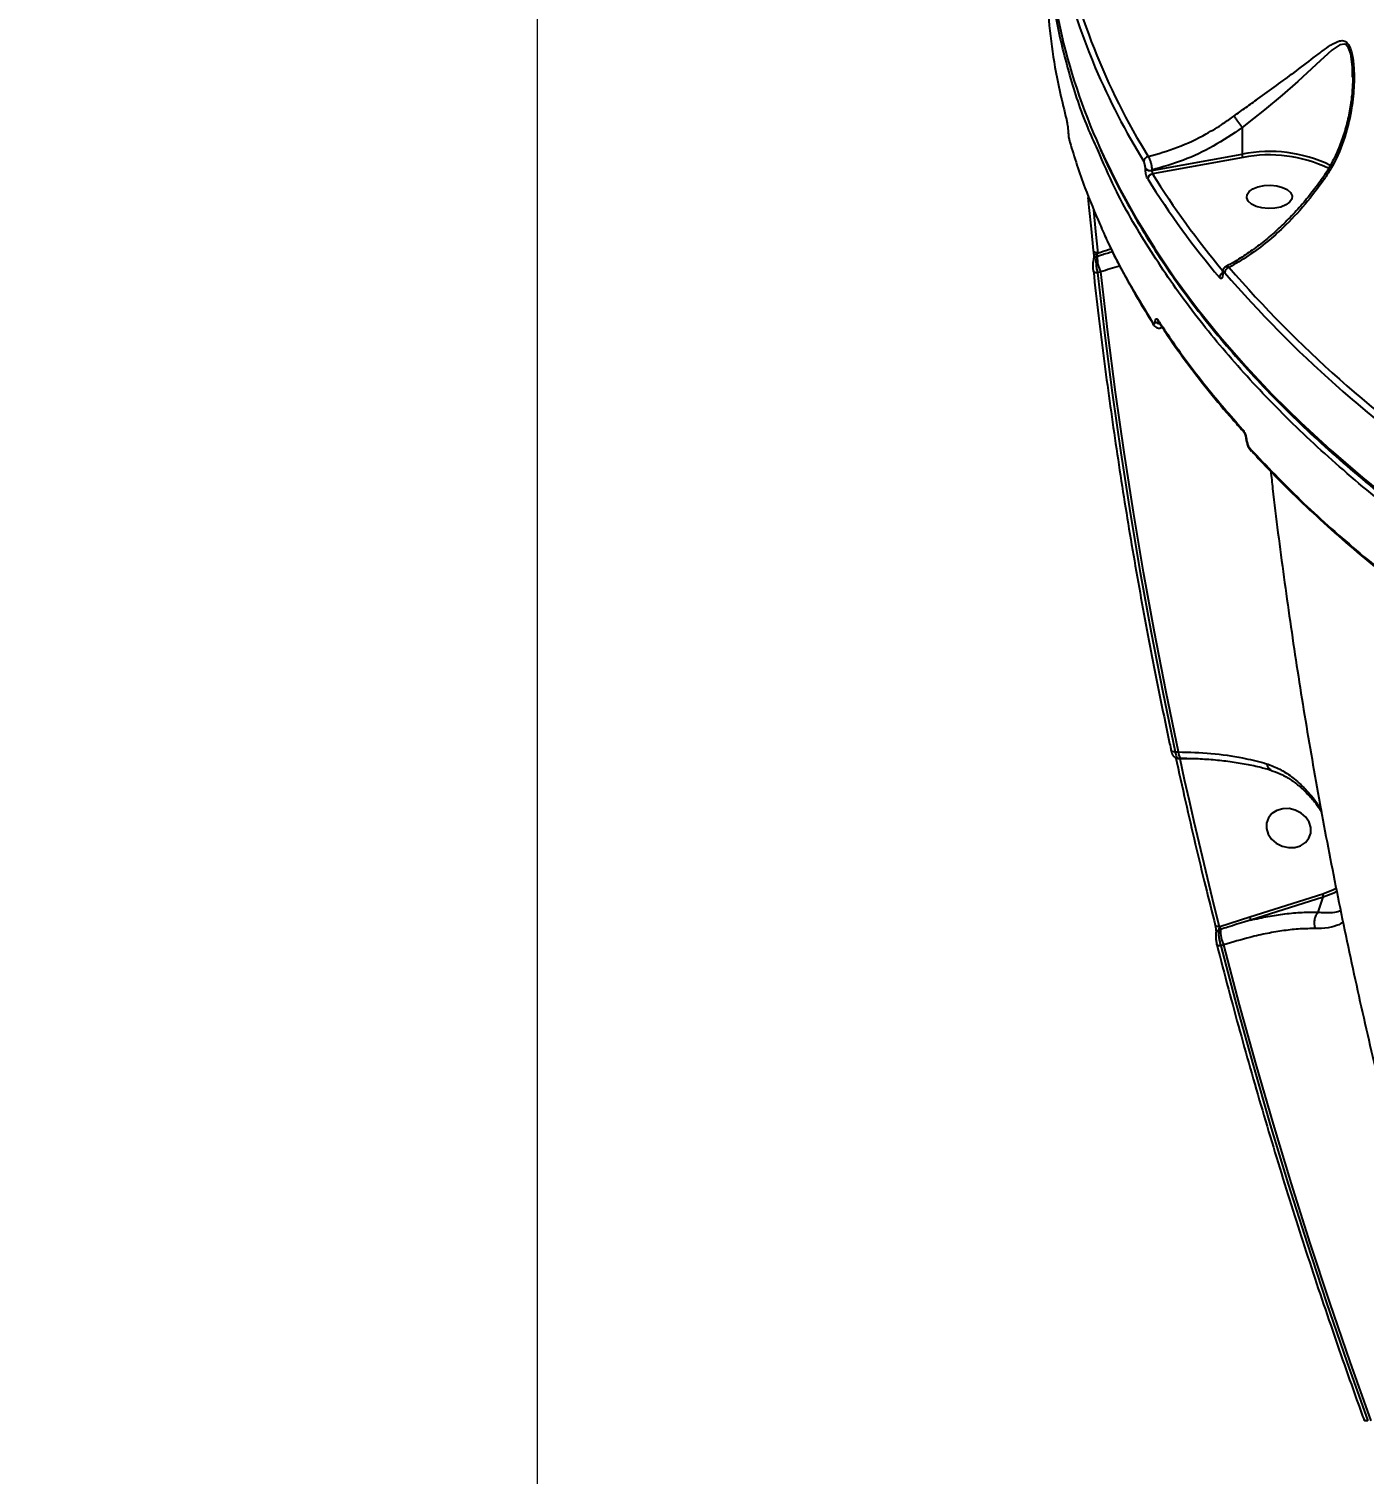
# Model space of a CAD drawing. Header units: millimetres. Extents: x -4153 to 4002, y -5023 to 3197.
# Drawn here: x -1788.8 to -1524.8, y -1356.8 to -1070.9 of the extents above; entities that cross this region are included whole.
import ezdxf

# ---------------------------------------------------------------- set-up
doc = ezdxf.new("R2010")
doc.units = ezdxf.units.MM
for name, color, linetype in [('DIKOM_ОБЪЕКТ', 7, 'Continuous'), ('DIKOM_РАЗМЕР_ЗОНА', 7, 'Continuous'), ('DIKOM_РАЗМЕР_ОБЪЕКТА', 7, 'Continuous')]:
    doc.layers.add(name, color=color, linetype=linetype)
doc.styles.add('style1', font='arialbd.ttf', dxfattribs={"width": 0.8})
doc.dimstyles.new('1-50', dxfattribs={"dimtxt": 300, "dimasz": 200, "dimexe": 100, "dimexo": 0, "dimgap": 100, "dimtad": 1, "dimtxsty": 'style1', "dimcen": 200, "dimclrd": 7, "dimclre": 7, "dimclrt": 7, "dimadec": 1, "dimazin": 2, "dimtfac": 1, "dimtmove": 0, "dimatfit": 2, "dimfxl": 0, "dimlwd": 25, "dimlwe": 18, "dimarcsym": 0})

# ---------------------------------------------------------------- blocks, each defined once
blk = doc.blocks.new('*D9')
at = {"layer": 'Defpoints', "color": 0, "transparency": 16777216}
for p in [(2370.19, 1747.32), (-2106.31, -2974.61), (1195.51, -2974.61)]:
    blk.add_point(p, dxfattribs=at)
at = {"layer": 'DIKOM_РАЗМЕР_ОБЪЕКТА', "color": 7, "lineweight": 18, "transparency": 16777216}
for p, q in [((2370.19, 1747.32), (-2206.31, 1747.32)), ((1195.51, -2974.61), (-2206.31, -2974.61))]:
    blk.add_line(p, q, dxfattribs=at)
at = {"layer": 'DIKOM_РАЗМЕР_ОБЪЕКТА', "color": 7, "lineweight": 25, "transparency": 16777216}
blk.add_line((-2106.31, 1547.32), (-2106.31, -2774.61), dxfattribs=at)
at = {"layer": 'DIKOM_РАЗМЕР_ОБЪЕКТА', "color": 7, "transparency": 16777216}
for points in [[(-2139.64, 1547.32), (-2072.98, 1547.32), (-2106.31, 1747.32)], [(-2139.64, -2774.61), (-2072.98, -2774.61), (-2106.31, -2974.61)]]:
    blk.add_solid(points, dxfattribs=at)
at = {"layer": 'DIKOM_РАЗМЕР_ОБЪЕКТА', "color": 7, "transparency": 16777216, "insert": (-2359.48, -612.26), "char_height": 300, "attachment_point": 5, "rotation": 90, "style": 'style1'}
blk.add_mtext('{\\fArial|b0|i0|c204|p34;4700}', dxfattribs=at)
blk = doc.blocks.new('*D10')
at = {"layer": 'Defpoints', "color": 0, "transparency": 16777216}
for p in [(4001.69, -909.96), (-3216.31, -1859.46), (4001.69, -4923)]:
    blk.add_point(p, dxfattribs=at)
at = {"layer": 'DIKOM_РАЗМЕР_ЗОНА', "color": 7, "lineweight": 18, "transparency": 16777216}
for p, q in [((4001.69, -909.96), (4001.69, -5023)), ((-3216.31, -1859.46), (-3216.31, -5023))]:
    blk.add_line(p, q, dxfattribs=at)
at = {"layer": 'DIKOM_РАЗМЕР_ЗОНА', "color": 7, "lineweight": 25, "transparency": 16777216}
blk.add_line((-3016.31, -4923), (3801.69, -4923), dxfattribs=at)
at = {"layer": 'DIKOM_РАЗМЕР_ЗОНА', "color": 7, "transparency": 16777216}
for points in [[(-3016.31, -4889.67), (-3016.31, -4956.33), (-3216.31, -4923)], [(3801.69, -4889.67), (3801.69, -4956.33), (4001.69, -4923)]]:
    blk.add_solid(points, dxfattribs=at)
at = {"layer": 'DIKOM_РАЗМЕР_ЗОНА', "color": 7, "transparency": 16777216, "insert": (392.69, -4669.83), "char_height": 300, "attachment_point": 5, "style": 'style1'}
blk.add_mtext('{\\fArial|b0|i0|c204|p34;7200}', dxfattribs=at)
blk = doc.blocks.new('*D11')
at = {"layer": 'Defpoints', "color": 0, "transparency": 16777216}
for p in [(2631.36, 3197.31), (-3702.81, -4429.79), (2071.05, -4429.79)]:
    blk.add_point(p, dxfattribs=at)
at = {"layer": 'DIKOM_РАЗМЕР_ЗОНА', "color": 7, "lineweight": 18, "transparency": 16777216}
for p, q in [((2631.36, 3197.31), (-3802.81, 3197.31)), ((2071.05, -4429.79), (-3802.81, -4429.79))]:
    blk.add_line(p, q, dxfattribs=at)
at = {"layer": 'DIKOM_РАЗМЕР_ЗОНА', "color": 7, "lineweight": 25, "transparency": 16777216}
blk.add_line((-3702.81, 2997.31), (-3702.81, -4229.79), dxfattribs=at)
at = {"layer": 'DIKOM_РАЗМЕР_ЗОНА', "color": 7, "transparency": 16777216}
for points in [[(-3736.14, 2997.31), (-3669.48, 2997.31), (-3702.81, 3197.31)], [(-3736.14, -4229.79), (-3669.48, -4229.79), (-3702.81, -4429.79)]]:
    blk.add_solid(points, dxfattribs=at)
at = {"layer": 'DIKOM_РАЗМЕР_ЗОНА', "color": 7, "transparency": 16777216, "insert": (-3955.98, -616.24), "char_height": 300, "attachment_point": 5, "rotation": 90, "style": 'style1'}
blk.add_mtext('{\\fArial|b0|i0|c204|p34;7600}', dxfattribs=at)
blk = doc.blocks.new('*D12')
at = {"layer": 'Defpoints', "color": 0, "transparency": 16777216}
for p in [(-1688.31, 690.56), (2486.69, 690.56), (-1688.31, -3442.2)]:
    blk.add_point(p, dxfattribs=at)
at = {"layer": 'DIKOM_РАЗМЕР_ОБЪЕКТА', "color": 7, "lineweight": 18, "transparency": 16777216}
for p, q in [((-1688.31, 690.56), (-1688.31, -3542.2)), ((2486.69, 690.56), (2486.69, -3542.2))]:
    blk.add_line(p, q, dxfattribs=at)
at = {"layer": 'DIKOM_РАЗМЕР_ОБЪЕКТА', "color": 7, "lineweight": 25, "transparency": 16777216}
blk.add_line((2286.69, -3442.2), (-1488.31, -3442.2), dxfattribs=at)
at = {"layer": 'DIKOM_РАЗМЕР_ОБЪЕКТА', "color": 7, "transparency": 16777216}
for points in [[(-1488.31, -3408.87), (-1488.31, -3475.54), (-1688.31, -3442.2)], [(2286.69, -3408.87), (2286.69, -3475.54), (2486.69, -3442.2)]]:
    blk.add_solid(points, dxfattribs=at)
at = {"layer": 'DIKOM_РАЗМЕР_ОБЪЕКТА', "color": 7, "transparency": 16777216, "insert": (399.19, -3189.03), "char_height": 300, "attachment_point": 5, "style": 'style1'}
blk.add_mtext('{\\fArial|b0|i0|c204|p34;4175}', dxfattribs=at)

msp = doc.modelspace()

# ---------------------------------------------------------------- linework, layer by layer
at = {"layer": 'DIKOM_ОБЪЕКТ', "color": 7, "linetype": 'Continuous'}
for p, q in [((-1527.121, -1080.456), (-1527.119, -1079.495)), ((-1548.905, -1090.431), (-1548.905, -1095.672)), ((-1566.786, -1098.898), (-1548.905, -1095.672)), ((-1548.741, -1096.344), (-1566.661, -1099.577)), ((-1568.07, -1098.567), (-1568.07, -1098.52)), ((-1566.786, -1098.851), (-1566.786, -1098.898)), ((-1576.881, -1109.959), (-1576.713, -1110.338)), ((-1577.57, -1115.929), (-1577.776, -1115.993)), ((-1576.909, -1118.995), (-1577.534, -1119.19)), ((-1552.869, -1119.296), (-1552.869, -1119.364)), ((-1552.785, -1119.502), (-1552.785, -1119.57)), ((-1562.176, -1213.933), (-1561.527, -1213.932)), ((-1561.662, -1215.165), (-1561.089, -1215.164)), ((-1560.785, -1215.213), (-1561.285, -1215.214)), ((-1561.089, -1215.164), (-1561.104, -1215.163)), ((-1559.871, -1215.217), (-1560.785, -1215.213)), ((-1547.421, -1246.535), (-1533.005, -1242.015)), ((-1532.885, -1242.676), (-1547.3, -1247.196)), ((-1533.893, -1245.621), (-1532.885, -1242.676)), ((-1553.208, -1249.044), (-1553.572, -1249.159)), ((-1553.461, -1248.469), (-1553.34, -1248.431)), ((-1553.34, -1248.431), (-1547.421, -1246.535)), ((-1553.944, -1252.041), (-1553.947, -1252.026)), ((-1552.547, -1252.11), (-1553.149, -1252.299)), ((-1524.828, -1346.067), (-1524.831, -1346.056))]:
    msp.add_line(p, q, dxfattribs=at)
at = {"layer": 'DIKOM_ОБЪЕКТ', "color": 7, "linetype": 'Continuous', "flags": 128}
for points in [[(-1527.119, -1079.495), (-1527.116, -1078.4), (-1527.475, -1075.815), (-1527.876, -1074.667), (-1528.42, -1074.011), (-1528.428, -1074.006), (-1528.618, -1073.916), (-1529.595, -1074.035), (-1531.194, -1075.151), (-1534.285, -1077.972), (-1537.896, -1081.318), (-1541.037, -1084.04), (-1544.501, -1086.902), (-1546.673, -1088.646), (-1548.905, -1090.424), (-1548.906, -1090.425), (-1548.906, -1090.425)], [(-1577.121, -1094.295), (-1576.29, -1096.132), (-1573.299, -1102.218), (-1569.967, -1108.257), (-1566.296, -1114.243), (-1562.289, -1120.172), (-1557.949, -1126.038), (-1553.282, -1131.838), (-1548.289, -1137.565), (-1542.976, -1143.215), (-1537.347, -1148.783), (-1531.406, -1154.265), (-1525.159, -1159.655), (-1518.61, -1164.95)], [(-1545.802, -1102.132), (-1544.613, -1101.887), (-1543.338, -1101.824), (-1542.08, -1101.949), (-1540.942, -1102.251), (-1540.015, -1102.706), (-1539.375, -1103.278), (-1539.072, -1103.919), (-1539.133, -1104.578), (-1539.552, -1105.201), (-1540.295, -1105.738), (-1541.302, -1106.146), (-1542.491, -1106.391), (-1543.766, -1106.454), (-1545.024, -1106.329), (-1546.162, -1106.027), (-1547.089, -1105.572), (-1547.73, -1105), (-1548.032, -1104.359), (-1547.971, -1103.7), (-1547.552, -1103.077), (-1546.809, -1102.54), (-1545.802, -1102.132)], [(-1578.295, -1114.749), (-1578.744, -1110.481), (-1579.172, -1106.214), (-1579.359, -1104.291)], [(-1578.367, -1106.643), (-1578.359, -1106.719), (-1577.931, -1110.983), (-1577.483, -1115.247)], [(-1577.483, -1115.247), (-1577.667, -1115.236), (-1577.838, -1115.207), (-1577.989, -1115.16), (-1578.116, -1115.098), (-1578.212, -1115.023), (-1578.276, -1114.938), (-1578.304, -1114.845), (-1578.295, -1114.749)], [(-1578.32, -1116.527), (-1578.33, -1116.606), (-1578.324, -1116.724)], [(-1578.264, -1115.5), (-1578.264, -1115.5), (-1578.25, -1115.49)], [(-1577.534, -1119.19), (-1577.717, -1119.18), (-1577.887, -1119.152), (-1578.038, -1119.106), (-1578.164, -1119.045), (-1578.261, -1118.971), (-1578.325, -1118.886), (-1578.354, -1118.794), (-1578.347, -1118.698)], [(-1577.534, -1119.19), (-1576.149, -1131.046), (-1574.611, -1142.901), (-1572.92, -1154.754), (-1571.076, -1166.603), (-1569.079, -1178.447), (-1566.93, -1190.285), (-1564.629, -1202.114), (-1562.176, -1213.933)], [(-1561.527, -1213.932), (-1563.986, -1202.088), (-1566.292, -1190.235), (-1568.445, -1178.373), (-1570.445, -1166.505), (-1572.291, -1154.631), (-1573.985, -1142.754), (-1575.524, -1130.874), (-1576.909, -1118.995)], [(-1562.176, -1213.933), (-1562.356, -1213.937), (-1562.524, -1213.923), (-1562.673, -1213.891), (-1562.797, -1213.842), (-1562.893, -1213.777), (-1562.956, -1213.7), (-1562.98, -1213.635)], [(-1561.285, -1215.214), (-1560.373, -1219.377), (-1559.442, -1223.538), (-1558.492, -1227.697), (-1557.523, -1231.855), (-1556.536, -1236.012), (-1555.53, -1240.166), (-1554.505, -1244.319), (-1553.461, -1248.469)], [(-1540.917, -1225.177), (-1542.072, -1225.513), (-1543.038, -1226.132), (-1543.736, -1226.983), (-1544.109, -1227.998), (-1544.128, -1229.094), (-1543.791, -1230.182), (-1543.125, -1231.175), (-1542.185, -1231.992), (-1541.045, -1232.567), (-1539.799, -1232.853), (-1538.548, -1232.826), (-1537.393, -1232.49), (-1536.427, -1231.872), (-1535.73, -1231.02), (-1535.356, -1230.006), (-1535.337, -1228.91), (-1535.674, -1227.821), (-1536.34, -1226.828), (-1537.281, -1226.011), (-1538.42, -1225.437), (-1539.666, -1225.151), (-1540.917, -1225.177)], [(-1533.005, -1242.015), (-1530.879, -1241.151), (-1530.278, -1240.832)], [(-1530.183, -1241.519), (-1530.801, -1241.84), (-1532.885, -1242.676)], [(-1553.461, -1248.469), (-1553.642, -1248.479), (-1553.809, -1248.47), (-1553.957, -1248.443), (-1554.08, -1248.398), (-1554.174, -1248.336), (-1554.236, -1248.261), (-1554.257, -1248.208)], [(-1553.149, -1252.299), (-1553.328, -1252.31), (-1553.495, -1252.301), (-1553.642, -1252.274), (-1553.766, -1252.23), (-1553.86, -1252.169), (-1553.922, -1252.095), (-1553.944, -1252.041)], [(-1553.149, -1252.299), (-1550.04, -1264.114), (-1546.779, -1275.912), (-1543.367, -1287.689), (-1539.805, -1299.446), (-1536.093, -1311.181), (-1532.231, -1322.891), (-1528.221, -1334.575), (-1524.062, -1346.232)], [(-1523.401, -1346.231), (-1527.57, -1334.551), (-1531.589, -1322.843), (-1535.459, -1311.11), (-1539.179, -1299.352), (-1542.748, -1287.572), (-1546.166, -1275.77), (-1549.432, -1263.949), (-1552.547, -1252.11)], [(-1524.062, -1346.232), (-1524.237, -1346.257), (-1524.399, -1346.263), (-1524.542, -1346.25), (-1524.662, -1346.217), (-1524.753, -1346.166), (-1524.813, -1346.099), (-1524.828, -1346.067)]]:
    msp.add_lwpolyline(points, dxfattribs=at)
at = {"layer": 'DIKOM_ОБЪЕКТ', "color": 7, "linetype": 'Continuous'}
for centre, radius, start, end in [((-1469.395, -1045.451), 118.282, 180.31747, 204.38987), ((-1456.683, -1027.115), 130.561, 190.9185, 211.93054), ((-1464.912, -1030.188), 122.977, 190.56905, 203.17408), ((-1446.612, -1022.534), 142.812, 203.10794, 211.50561), ((-1567.276, -1097.246), 1.099, 101.1218, 175.78639), ((-1543.55, -1122.876), 27.726, 64.27057, 101.13517), ((-1543.55, -1122.678), 26.841, 64.08689, 101.15106), ((-1567.138, -1097.558), 1.339, 225.89791, 285.22233), ((-1567.138, -1097.605), 1.34, 225.90804, 285.2122), ((-1566.507, -1100.676), 1.11, 97.98318, 175.63459), ((-1420.473, -1008.096), 172.452, 212.03737, 219.88781), ((-1420.893, -1008.768), 173.084, 212.03978, 220.03685), ((-1577.625, -1116.691), 0.714, 102.16863, 166.71715), ((-1577.809, -1113.368), 2.18, 257.94894, 275.12348), ((-1578.516, -1115.839), 0.95, 354.55798, 18.3688), ((-1571.868, -1116.303), 5.714, 176.24363, 208.0992), ((-1552.291, -1120.169), 1.122, 120.48926, 176.98995), ((-1552.552, -1119.287), 0.317, 183.32937, 222.5371), ((-1552.556, -1119.358), 0.313, 180.18168, 222.72781), ((-1551.21, -1119.223), 1.167, 105.67109, 176.22085), ((-1367.226, -958.289), 245.265, 220.98433, 235.54518), ((-1366.787, -957.599), 244.721, 220.98418, 235.54514), ((-1565.917, -1129.049), 0.689, 180.2503, 214.53403), ((-1565.22, -1128.178), 1.059, 213.12021, 271.15646), ((-1564.924, -1128.462), 0.687, 180.06637, 214.50945), ((-1548.205, -1150.143), 0.655, 179.15702, 222.918), ((-1547.974, -1151.913), 0.204, 187.82325, 236.8285), ((-1546.678, -1153.975), 0.652, 179.22905, 225.35673), ((-1559.894, -1214.058), 1.638, 175.57576, 222.39266), ((-1561.425, -1213.995), 1.227, 246.76252, 276.58252), ((-1533.903, -1242.52), 1.031, 351.31033, 29.37209), ((-1553.396, -1249.88), 0.743, 103.74669, 168.33524), ((-1554.347, -1248.969), 1.142, 356.22931, 28.12445), ((-1547.505, -1249.419), 5.715, 176.24489, 208.0946), ((-1548.319, -1247.041), 1.03, 351.30937, 29.37305)]:
    msp.add_arc(centre, radius, start, end, dxfattribs=at)
for points, knots in [([(-1577.476, -1094.824), (-1578.163, -1093.337), (-1580.414, -1088.468), (-1583.092, -1080.087), (-1585.705, -1069.733), (-1587.189, -1059.283), (-1587.812, -1051.723), (-1587.63, -1047.646), (-1587.605, -1047.082)], [0, 0, 0, 0, 0.0952399, 0.3119361, 0.5288863, 0.7458356, 0.9648414, 1, 1, 1, 1]), ([(-1587.564, -1060.951), (-1587.563, -1061.302), (-1587.556, -1064.402), (-1587.137, -1070.25), (-1585.999, -1079.191), (-1584.52, -1085.354), (-1583.697, -1088.788)], [0, 0, 0, 0, 0.03769987, 0.33305337, 0.62840876, 1, 1, 1, 1]), ([(-1550.556, -1088.152), (-1549.767, -1087.579), (-1548.175, -1086.423), (-1545.322, -1084.388), (-1542.081, -1082.06), (-1538.351, -1079.306), (-1535.388, -1077.039), (-1533.069, -1075.264), (-1531.349, -1074.049), (-1529.881, -1073.223), (-1528.885, -1073.186), (-1528.247, -1073.555), (-1527.758, -1074.145), (-1527.188, -1075.725), (-1526.776, -1078.571), (-1526.767, -1082.556), (-1527.342, -1087.58), (-1528.734, -1093.065), (-1530.684, -1097.55), (-1532.235, -1099.931), (-1532.643, -1100.558)], [0, 0, 0, 0, 0.0440612, 0.0889548, 0.1624852, 0.2382051, 0.3352449, 0.3852646, 0.4352583, 0.4935506, 0.5321344, 0.5402091, 0.5665602, 0.5927396, 0.6382722, 0.707602, 0.7787238, 0.8710054, 0.9660351, 1, 1, 1, 1]), ([(-1527.071, -1079.5), (-1527.065, -1079.622), (-1527.027, -1080.405), (-1527.082, -1082.178), (-1527.295, -1084.865), (-1527.812, -1087.973), (-1528.595, -1091.09), (-1529.653, -1094.168), (-1530.997, -1097.061), (-1532.162, -1099.159), (-1532.935, -1100.193), (-1533.075, -1100.38)], [0, 0, 0, 0, 0.0173865, 0.1110723, 0.2434861, 0.3872785, 0.5382714, 0.678092, 0.8267314, 0.9686799, 1, 1, 1, 1]), ([(-1583.697, -1088.788), (-1583.684, -1088.836), (-1583.622, -1089.078), (-1583.525, -1089.559), (-1583.429, -1090.205), (-1583.374, -1090.713), (-1583.358, -1090.985), (-1583.35, -1091.121)], [0, 0, 0, 0, 0.09509783, 0.47197652, 0.71578474, 0.85722812, 1, 1, 1, 1]), ([(-1567.488, -1096.167), (-1565.556, -1095.609), (-1561.643, -1094.48), (-1556.675, -1092.096), (-1552.999, -1089.897), (-1551.232, -1088.635), (-1550.556, -1088.152)], [0, 0, 0, 0, 0.3247098, 0.657473, 0.8690054, 1, 1, 1, 1]), ([(-1550.556, -1088.152), (-1550.543, -1088.171), (-1550.491, -1088.248), (-1550.341, -1088.466), (-1550.059, -1088.865), (-1549.669, -1089.405), (-1549.261, -1089.958), (-1549.024, -1090.269), (-1548.906, -1090.425)], [0, 0, 0, 0, 0.0380842, 0.1492057, 0.3619141, 0.5746021, 0.7873303, 1, 1, 1, 1]), ([(-1583.35, -1091.121), (-1583.342, -1091.253), (-1583.326, -1091.517), (-1583.272, -1092.005), (-1583.179, -1092.62), (-1583.082, -1093.069), (-1583.018, -1093.297), (-1583.006, -1093.341)], [0, 0, 0, 0, 0.1456153, 0.2899681, 0.5320882, 0.9098012, 1, 1, 1, 1]), ([(-1548.905, -1090.431), (-1550.792, -1091.708), (-1554.487, -1094.207), (-1560.55, -1097.052), (-1564.69, -1098.246), (-1566.786, -1098.851)], [0, 0, 0, 0, 0.3403209, 0.6660428, 1, 1, 1, 1]), ([(-1548.906, -1090.425), (-1548.906, -1090.426), (-1548.905, -1090.428), (-1548.905, -1090.43), (-1548.905, -1090.431)], [0, 0, 0, 0, 0.6212116, 1, 1, 1, 1]), ([(-1583.006, -1093.341), (-1582.08, -1096.355), (-1580.397, -1101.834), (-1578.044, -1107.248), (-1576.984, -1109.684)], [0, 0, 0, 0, 0.5500066, 1, 1, 1, 1]), ([(-1024.968, -1251.267), (-1029.289, -1252.046), (-1040.931, -1254.146), (-1060.238, -1257.046), (-1082.901, -1259.797), (-1106.053, -1261.911), (-1129.623, -1263.363), (-1153.541, -1264.13), (-1177.279, -1264.195), (-1200.76, -1263.574), (-1223.914, -1262.299), (-1247.119, -1260.348), (-1270.294, -1257.7), (-1293.356, -1254.346), (-1315.798, -1250.36), (-1337.556, -1245.772), (-1358.585, -1240.621), (-1379.229, -1234.824), (-1399.395, -1228.375), (-1419.001, -1221.278), (-1437.616, -1213.691), (-1455.199, -1205.652), (-1471.733, -1197.206), (-1487.487, -1188.217), (-1502.371, -1178.693), (-1516.311, -1168.654), (-1529.001, -1158.321), (-1540.426, -1147.737), (-1550.597, -1136.949), (-1559.698, -1125.782), (-1567.578, -1114.252), (-1573.594, -1103.887), (-1576.395, -1097.346), (-1577.476, -1094.824)], [0, 0, 0, 0, 0.0192582, 0.0518831, 0.0845332, 0.117158, 0.1507303, 0.1843303, 0.2179029, 0.2505276, 0.2831773, 0.3158024, 0.3493748, 0.3829745, 0.4165472, 0.449172, 0.4818217, 0.5144468, 0.5480193, 0.5816191, 0.6151914, 0.6478161, 0.6804664, 0.7130911, 0.7466635, 0.7802634, 0.8138358, 0.8464606, 0.8791105, 0.9117353, 0.9453077, 0.9789074, 1, 1, 1, 1]), ([(-1577.028, -1094.583), (-1576.79, -1095.142), (-1575.725, -1097.638), (-1573.524, -1102.036), (-1570.42, -1107.768), (-1566.989, -1113.452), (-1563.263, -1119.085), (-1559.237, -1124.664), (-1554.916, -1130.183), (-1550.303, -1135.639), (-1545.403, -1141.027), (-1540.217, -1146.343), (-1534.751, -1151.583), (-1529.008, -1156.743), (-1522.994, -1161.82), (-1516.712, -1166.809), (-1510.167, -1171.707), (-1503.365, -1176.509), (-1496.31, -1181.213), (-1489.008, -1185.815), (-1481.465, -1190.311), (-1473.685, -1194.699), (-1465.676, -1198.974), (-1457.443, -1203.134), (-1448.992, -1207.175), (-1440.33, -1211.095), (-1431.462, -1214.891), (-1422.397, -1218.56), (-1413.141, -1222.098), (-1403.7, -1225.505), (-1394.081, -1228.776), (-1384.293, -1231.909), (-1374.342, -1234.903), (-1364.236, -1237.755), (-1353.982, -1240.463), (-1343.588, -1243.025), (-1333.063, -1245.439), (-1322.413, -1247.702), (-1311.646, -1249.815), (-1300.772, -1251.774), (-1289.798, -1253.579), (-1278.731, -1255.227), (-1267.582, -1256.719), (-1256.358, -1258.052), (-1245.067, -1259.227), (-1233.717, -1260.241), (-1222.318, -1261.094), (-1210.879, -1261.786), (-1199.406, -1262.316), (-1187.91, -1262.682), (-1177.663, -1262.871), (-1171.25, -1262.897), (-1168.676, -1262.907)], [0, 0, 0, 0, 0.0058769, 0.0262678, 0.0466646, 0.067067, 0.087475, 0.1078878, 0.128305, 0.1487261, 0.1691502, 0.1895772, 0.2100064, 0.2304374, 0.2508698, 0.2713031, 0.291737, 0.3121716, 0.332606, 0.3530404, 0.373475, 0.3939091, 0.4143427, 0.4347762, 0.4552089, 0.4756412, 0.496073, 0.5165039, 0.5369347, 0.5573647, 0.5777943, 0.5982233, 0.6186517, 0.6390797, 0.6595071, 0.6799342, 0.7003609, 0.7207872, 0.7412134, 0.7616387, 0.782064, 0.8024892, 0.8229139, 0.8433384, 0.8637626, 0.8841867, 0.9046107, 0.9250349, 0.9454586, 0.9658823, 0.986306, 1, 1, 1, 1]), ([(-1568.07, -1098.52), (-1568.072, -1098.454), (-1568.075, -1098.287), (-1568.112, -1097.985), (-1568.181, -1097.655), (-1568.271, -1097.36), (-1568.339, -1097.23), (-1568.372, -1097.165)], [0, 0, 0, 0, 0.1422389, 0.3570602, 0.5715823, 0.7857446, 1, 1, 1, 1]), ([(-1567.488, -1096.167), (-1567.416, -1096.296), (-1567.273, -1096.552), (-1567.071, -1097.138), (-1566.91, -1097.791), (-1566.815, -1098.389), (-1566.794, -1098.719), (-1566.786, -1098.851)], [0, 0, 0, 0, 0.2142482, 0.4283142, 0.6427291, 0.8576355, 1, 1, 1, 1]), ([(-1548.741, -1096.344), (-1548.747, -1096.334), (-1548.759, -1096.315), (-1548.789, -1096.257), (-1548.83, -1096.154), (-1548.871, -1095.995), (-1548.899, -1095.824), (-1548.903, -1095.723), (-1548.905, -1095.672)], [0, 0, 0, 0, 0.0703655, 0.1414319, 0.3561112, 0.5706367, 0.7853909, 1, 1, 1, 1]), ([(-1567.613, -1100.591), (-1567.665, -1100.494), (-1567.768, -1100.3), (-1567.905, -1099.857), (-1568.008, -1099.363), (-1568.062, -1098.913), (-1568.068, -1098.665), (-1568.07, -1098.567)], [0, 0, 0, 0, 0.2150075, 0.4299684, 0.644682, 0.8592102, 1, 1, 1, 1]), ([(-1566.786, -1098.898), (-1566.786, -1098.931), (-1566.784, -1099.013), (-1566.769, -1099.164), (-1566.741, -1099.329), (-1566.704, -1099.478), (-1566.675, -1099.544), (-1566.661, -1099.577)], [0, 0, 0, 0, 0.1407242, 0.3551956, 0.5698996, 0.7849143, 1, 1, 1, 1]), ([(-1533.041, -1100.409), (-1533.706, -1101.332), (-1535.079, -1103.234), (-1537.337, -1105.938), (-1539.757, -1108.546), (-1542.291, -1110.965), (-1544.91, -1113.184), (-1547.594, -1115.171), (-1550.031, -1116.767), (-1551.571, -1117.586), (-1552.194, -1117.917)], [0, 0, 0, 0, 0.1223198, 0.2523767, 0.3833757, 0.5150878, 0.646463, 0.7783343, 0.9103513, 1, 1, 1, 1]), ([(-1532.643, -1100.558), (-1533.899, -1102.272), (-1536.441, -1105.74), (-1540.318, -1109.809), (-1544.083, -1113.15), (-1547.661, -1115.859), (-1550.231, -1117.35), (-1551.525, -1118.1)], [0, 0, 0, 0, 0.23086546, 0.46717588, 0.62657298, 0.81199296, 1, 1, 1, 1]), ([(-1532.643, -1100.558), (-1532.683, -1100.537), (-1532.8, -1100.476), (-1532.969, -1100.4), (-1533.007, -1100.412), (-1533.029, -1100.419)], [0, 0, 0, 0, 0.1829528, 0.5314286, 1, 1, 1, 1]), ([(-1576.984, -1109.684), (-1576.762, -1110.227), (-1575.307, -1113.776), (-1571.942, -1120.254), (-1568.385, -1126.12), (-1566.606, -1129.052)], [0, 0, 0, 0, 0.08279005, 0.54139656, 1, 1, 1, 1]), ([(-1576.086, -1111.755), (-1575.927, -1112.117), (-1574.916, -1114.421), (-1572.748, -1118.63), (-1569.767, -1124.079), (-1567.583, -1127.571), (-1566.583, -1129.168)], [0, 0, 0, 0, 0.061481, 0.3915244, 0.7216795, 1, 1, 1, 1]), ([(-1578.25, -1115.49), (-1578.252, -1115.415), (-1578.259, -1115.155), (-1578.28, -1114.918), (-1578.295, -1114.749)], [0, 0, 0, 0, 0.2879296, 1, 1, 1, 1]), ([(-1577.483, -1115.247), (-1577.29, -1115.186), (-1576.404, -1114.907), (-1575.52, -1114.621), (-1574.828, -1114.398)], [0, 0, 0, 0, 0.2172115, 1, 1, 1, 1]), ([(-1578.347, -1118.698), (-1578.362, -1118.528), (-1578.392, -1118.19), (-1578.401, -1117.628), (-1578.38, -1117.104), (-1578.342, -1116.849), (-1578.324, -1116.724)], [0, 0, 0, 0, 0.2566076, 0.5136506, 0.761204, 1, 1, 1, 1]), ([(-1578.267, -1115.82), (-1578.268, -1115.895), (-1578.27, -1116.091), (-1578.291, -1116.333), (-1578.312, -1116.489), (-1578.32, -1116.525), (-1578.32, -1116.527)], [0, 0, 0, 0, 0.2536689, 0.66451636, 0.97334189, 1, 1, 1, 1]), ([(-1578.266, -1115.5), (-1578.264, -1115.54), (-1578.261, -1115.648), (-1578.265, -1115.754), (-1578.267, -1115.82)], [0, 0, 0, 0, 0.3732368, 1, 1, 1, 1]), ([(-1577.776, -1115.993), (-1577.801, -1116.199), (-1577.852, -1116.616), (-1577.823, -1117.467), (-1577.72, -1118.375), (-1577.595, -1118.92), (-1577.534, -1119.19)], [0, 0, 0, 0, 0.2425079, 0.4917127, 0.7472898, 1, 1, 1, 1]), ([(-1577.614, -1115.539), (-1577.636, -1115.592), (-1577.68, -1115.699), (-1577.734, -1115.849), (-1577.764, -1115.946), (-1577.773, -1115.984), (-1577.776, -1115.993)], [0, 0, 0, 0, 0.328387, 0.6787606, 0.9204939, 1, 1, 1, 1]), ([(-1577.483, -1115.247), (-1577.514, -1115.313), (-1577.558, -1115.406), (-1577.602, -1115.51), (-1577.614, -1115.539)], [0, 0, 0, 0, 0.7207929, 1, 1, 1, 1]), ([(-1574.538, -1114.98), (-1575.281, -1115.212), (-1576.289, -1115.526), (-1577.304, -1115.845), (-1577.57, -1115.929)], [0, 0, 0, 0, 0.7375576, 1, 1, 1, 1]), ([(-1578.354, -1118.793), (-1578.019, -1121.75), (-1577.048, -1130.324), (-1575.204, -1144.514), (-1572.722, -1161.358), (-1569.928, -1178.193), (-1566.88, -1194.719), (-1564.494, -1206.53), (-1563.172, -1212.734), (-1562.98, -1213.635)], [0, 0, 0, 0, 0.0934429, 0.270903, 0.4483654, 0.6258279, 0.8032915, 0.9714174, 1, 1, 1, 1]), ([(-1573.121, -1117.821), (-1573.137, -1117.825), (-1574.365, -1118.146), (-1575.645, -1118.573), (-1576.909, -1118.995)], [0, 0, 0, 0, 0.0128773, 1, 1, 1, 1]), ([(-1552.785, -1119.57), (-1552.787, -1119.642), (-1552.793, -1119.856), (-1552.858, -1120.136), (-1553, -1120.317), (-1553.193, -1120.326), (-1553.339, -1120.182), (-1553.412, -1120.11)], [0, 0, 0, 0, 0.1082935, 0.3204411, 0.543084, 0.7716047, 1, 1, 1, 1]), ([(-1552.87, -1119.359), (-1552.87, -1119.389), (-1552.869, -1119.468), (-1552.88, -1119.533), (-1552.881, -1119.537), (-1552.882, -1119.539)], [0, 0, 0, 0, 0.26658512, 0.7084006, 1, 1, 1, 1]), ([(-1552.181, -1117.955), (-1552.262, -1117.997), (-1552.451, -1118.095), (-1552.657, -1118.365), (-1552.809, -1118.717), (-1552.874, -1119.027), (-1552.859, -1119.245), (-1552.855, -1119.305)], [0, 0, 0, 0, 0.1631341, 0.3798024, 0.6093515, 0.891739, 1, 1, 1, 1]), ([(-1552.374, -1119.146), (-1552.423, -1119.099), (-1552.519, -1119.005), (-1552.646, -1119.011), (-1552.738, -1119.129), (-1552.78, -1119.313), (-1552.784, -1119.453), (-1552.785, -1119.502)], [0, 0, 0, 0, 0.2287796, 0.4577975, 0.6785222, 0.8883697, 1, 1, 1, 1]), ([(-1552.183, -1117.943), (-1552.088, -1117.914), (-1551.895, -1117.854), (-1551.65, -1118.017), (-1551.525, -1118.1)], [0, 0, 0, 0, 0.48950422, 1, 1, 1, 1]), ([(-1566.606, -1129.052), (-1566.544, -1129.133), (-1566.421, -1129.294), (-1566.261, -1129.291), (-1566.147, -1129.115), (-1566.12, -1128.87), (-1566.107, -1128.757)], [0, 0, 0, 0, 0.2632392, 0.5266525, 0.7813176, 1, 1, 1, 1]), ([(-1566.107, -1128.757), (-1566.094, -1128.644), (-1566.068, -1128.402), (-1565.954, -1128.229), (-1565.796, -1128.226), (-1565.673, -1128.384), (-1565.611, -1128.463)], [0, 0, 0, 0, 0.2213668, 0.4743895, 0.7372841, 1, 1, 1, 1]), ([(-1565.611, -1128.463), (-1565.398, -1128.788), (-1564.329, -1130.414), (-1561.256, -1134.887), (-1556.074, -1141.831), (-1551.266, -1147.364), (-1548.86, -1150.133)], [0, 0, 0, 0, 0.0441416, 0.2207218, 0.6100164, 1, 1, 1, 1]), ([(-1565.501, -1128.835), (-1565.503, -1128.832), (-1565.506, -1128.828), (-1565.5, -1128.837), (-1565.499, -1128.838)], [0, 0, 0, 0, 0.8347269, 1, 1, 1, 1]), ([(-1565.461, -1128.829), (-1564.869, -1129.747), (-1563.061, -1132.551), (-1559.721, -1137.179), (-1555.444, -1142.701), (-1551.799, -1147.11), (-1549.487, -1149.654), (-1548.801, -1150.41)], [0, 0, 0, 0, 0.12482621, 0.38126757, 0.63712561, 0.89229257, 1, 1, 1, 1]), ([(-1566.495, -1129.413), (-1566.476, -1129.446), (-1566.374, -1129.622), (-1566.134, -1129.874), (-1565.697, -1130.095), (-1565.277, -1130.139), (-1565.058, -1130.041), (-1564.973, -1130.003)], [0, 0, 0, 0, 0.070344, 0.3723021, 0.6290926, 0.8562531, 1, 1, 1, 1]), ([(-1548.86, -1150.133), (-1548.804, -1150.201), (-1548.665, -1150.371), (-1548.461, -1150.733), (-1548.277, -1151.184), (-1548.142, -1151.646), (-1548.104, -1151.938), (-1548.085, -1152.084)], [0, 0, 0, 0, 0.1655166, 0.412016, 0.6200491, 0.8097134, 1, 1, 1, 1]), ([(-1548.691, -1150.584), (-1548.684, -1150.592), (-1548.657, -1150.62), (-1548.551, -1150.772), (-1548.415, -1151.037), (-1548.29, -1151.368), (-1548.215, -1151.66), (-1548.182, -1151.853), (-1548.178, -1151.924), (-1548.178, -1151.938)], [0, 0, 0, 0, 0.07478116, 0.26197953, 0.49089583, 0.69287721, 0.85013254, 0.9718692, 1, 1, 1, 1]), ([(-1548.175, -1151.94), (-1548.175, -1151.945), (-1548.168, -1152.196), (-1548.049, -1152.733), (-1547.78, -1153.473), (-1547.49, -1154.046), (-1547.237, -1154.292), (-1547.145, -1154.382)], [0, 0, 0, 0, 0.0058092, 0.2782278, 0.5431762, 0.832916, 1, 1, 1, 1]), ([(-1548.085, -1152.084), (-1548.067, -1152.226), (-1548.031, -1152.511), (-1547.899, -1152.959), (-1547.72, -1153.392), (-1547.521, -1153.738), (-1547.385, -1153.9), (-1547.33, -1153.966)], [0, 0, 0, 0, 0.192067, 0.3835906, 0.5902185, 0.8340897, 1, 1, 1, 1]), ([(-1547.33, -1153.966), (-1544.082, -1157.374), (-1537.586, -1164.191), (-1526.477, -1174.095), (-1514.46, -1183.764), (-1505.583, -1189.935), (-1501.144, -1193.02)], [0, 0, 0, 0, 0.24859545, 0.49719018, 0.74859441, 1, 1, 1, 1]), ([(-1547.076, -1154.391), (-1546.57, -1154.953), (-1544.441, -1157.318), (-1540.399, -1161.416), (-1534.949, -1166.68), (-1529.198, -1171.863), (-1523.176, -1176.966), (-1516.889, -1181.983), (-1510.322, -1186.903), (-1504.968, -1190.743), (-1501.717, -1192.906), (-1500.83, -1193.496)], [0, 0, 0, 0, 0.0404852, 0.1703514, 0.300349, 0.4304445, 0.5606088, 0.6908078, 0.8210042, 0.9511616, 1, 1, 1, 1]), ([(-1543.28, -1158.409), (-1543.157, -1159.554), (-1542.406, -1166.54), (-1540.721, -1179.349), (-1538.211, -1196.834), (-1535.36, -1214.298), (-1532.204, -1231.741), (-1528.734, -1249.156), (-1524.953, -1266.538), (-1520.862, -1283.884), (-1516.461, -1301.189), (-1511.751, -1318.447), (-1506.732, -1335.654), (-1501.408, -1352.806), (-1495.777, -1369.897), (-1489.842, -1386.923), (-1483.603, -1403.879), (-1477.064, -1420.761), (-1470.224, -1437.563), (-1463.086, -1454.281), (-1455.651, -1470.91), (-1447.921, -1487.446), (-1439.898, -1503.883), (-1431.586, -1520.218), (-1422.98, -1536.443), (-1414.322, -1552.175), (-1408.402, -1562.433), (-1405.553, -1567.37)], [0, 0, 0, 0, 0.0080362, 0.0490173, 0.0900368, 0.1310958, 0.1721951, 0.213335, 0.2545163, 0.2957395, 0.3370051, 0.3783137, 0.4196651, 0.46106, 0.5024979, 0.543979, 0.5855037, 0.627071, 0.6686811, 0.7103338, 0.7520289, 0.7937651, 0.8355423, 0.8773601, 0.9192178, 0.9611142, 1, 1, 1, 1]), ([(-1562.956, -1213.696), (-1562.923, -1213.841), (-1562.844, -1214.194), (-1562.68, -1214.563), (-1562.393, -1214.91), (-1562.051, -1215.123), (-1561.793, -1215.15), (-1561.663, -1215.163)], [0, 0, 0, 0, 0.20204959, 0.48832245, 0.67395048, 0.83663634, 1, 1, 1, 1]), ([(-1562.176, -1213.933), (-1562.168, -1213.975), (-1562.117, -1214.254), (-1562.004, -1214.698), (-1561.83, -1215.097), (-1561.716, -1215.136), (-1561.662, -1215.154)], [0, 0, 0, 0, 0.0570538, 0.3806568, 0.703636, 1, 1, 1, 1]), ([(-1562.088, -1214.919), (-1561.441, -1217.864), (-1559.563, -1226.404), (-1556.945, -1237.501), (-1554.901, -1245.644), (-1554.257, -1248.208)], [0, 0, 0, 0, 0.26510627, 0.76859029, 1, 1, 1, 1]), ([(-1561.527, -1213.932), (-1559.36, -1213.992), (-1554.962, -1214.113), (-1549.338, -1214.949), (-1545.764, -1215.792), (-1544.208, -1216.255), (-1543.975, -1216.324)], [0, 0, 0, 0, 0.34350246, 0.69693574, 0.9545289, 1, 1, 1, 1]), ([(-1561.308, -1215.164), (-1561.304, -1215.172), (-1561.296, -1215.187), (-1561.288, -1215.205), (-1561.285, -1215.214)], [0, 0, 0, 0, 0.5319518, 1, 1, 1, 1]), ([(-1561.103, -1215.203), (-1560.233, -1215.206), (-1558.189, -1215.211), (-1555.055, -1215.402), (-1551.719, -1215.743), (-1548.526, -1216.242), (-1545.664, -1216.83), (-1543.967, -1217.315), (-1543.206, -1217.532)], [0, 0, 0, 0, 0.1336518, 0.3137856, 0.4943784, 0.6746746, 0.8540872, 1, 1, 1, 1]), ([(-1543.975, -1216.324), (-1543.762, -1216.394), (-1542.709, -1216.736), (-1540.877, -1217.619), (-1538.434, -1219.298), (-1536.094, -1221.562), (-1534.324, -1223.638), (-1533.501, -1225.025), (-1533.308, -1225.351)], [0, 0, 0, 0, 0.0503784, 0.2483299, 0.4464446, 0.6862352, 0.9261695, 1, 1, 1, 1]), ([(-1543.212, -1217.5), (-1543.214, -1217.5), (-1543.379, -1217.492), (-1543.639, -1217.228), (-1543.864, -1216.825), (-1543.948, -1216.488), (-1543.969, -1216.363), (-1543.975, -1216.324)], [0, 0, 0, 0, 0.0055517, 0.3977562, 0.790014, 0.9351293, 1, 1, 1, 1]), ([(-1543.231, -1217.609), (-1543.098, -1217.641), (-1542.331, -1217.829), (-1540.933, -1218.47), (-1539.076, -1219.537), (-1537.29, -1220.922), (-1535.628, -1222.601), (-1534.261, -1224.223), (-1533.511, -1225.36), (-1533.229, -1225.786)], [0, 0, 0, 0, 0.0343771, 0.1985635, 0.3678785, 0.5405213, 0.7164903, 0.8937615, 1, 1, 1, 1]), ([(-1547.3, -1247.196), (-1546.137, -1246.941), (-1543.801, -1246.427), (-1540.385, -1245.918), (-1537.024, -1245.601), (-1534.94, -1245.614), (-1533.893, -1245.621)], [0, 0, 0, 0, 0.2380438, 0.4781606, 0.7377115, 1, 1, 1, 1]), ([(-1533.896, -1245.625), (-1534.055, -1245.811), (-1534.374, -1246.183), (-1534.648, -1246.968), (-1534.729, -1247.815), (-1534.632, -1248.413), (-1534.525, -1248.75), (-1534.495, -1248.828), (-1534.479, -1248.87)], [0, 0, 0, 0, 0.2316279, 0.4632436, 0.6948889, 0.9265173, 0.9610255, 1, 1, 1, 1]), ([(-1533.896, -1245.625), (-1533.895, -1245.625), (-1533.51, -1245.657), (-1532.267, -1245.729), (-1530.678, -1245.684), (-1529.807, -1245.419), (-1529.448, -1245.309)], [0, 0, 0, 0, 0.0002511, 0.2032539, 0.6715152, 1, 1, 1, 1]), ([(-1533.893, -1245.621), (-1533.893, -1245.621), (-1533.894, -1245.623), (-1533.895, -1245.624), (-1533.896, -1245.625)], [0, 0, 0, 0, 0.6418107, 1, 1, 1, 1]), ([(-1554.258, -1248.213), (-1554.252, -1248.234), (-1554.22, -1248.348), (-1554.167, -1248.636), (-1554.118, -1249.02), (-1554.102, -1249.372), (-1554.105, -1249.594), (-1554.122, -1249.71), (-1554.122, -1249.722), (-1554.122, -1249.722)], [0, 0, 0, 0, 0.0476874, 0.2586568, 0.4916576, 0.697441, 0.869941, 0.9981683, 1, 1, 1, 1]), ([(-1553.572, -1249.159), (-1553.576, -1249.18), (-1553.606, -1249.381), (-1553.625, -1249.858), (-1553.554, -1250.663), (-1553.393, -1251.529), (-1553.23, -1252.043), (-1553.149, -1252.299)], [0, 0, 0, 0, 0.02861351, 0.26707087, 0.51014157, 0.75567157, 1, 1, 1, 1]), ([(-1553.461, -1248.469), (-1553.471, -1248.528), (-1553.49, -1248.644), (-1553.521, -1248.836), (-1553.549, -1249.004), (-1553.563, -1249.101), (-1553.57, -1249.145), (-1553.572, -1249.155), (-1553.572, -1249.159)], [0, 0, 0, 0, 0.2631175, 0.5158007, 0.7520112, 0.9409727, 0.9741062, 1, 1, 1, 1]), ([(-1547.3, -1247.196), (-1547.596, -1247.286), (-1549.076, -1247.736), (-1551.038, -1248.363), (-1552.718, -1248.89), (-1553.208, -1249.044)], [0, 0, 0, 0, 0.150433, 0.7521137, 1, 1, 1, 1]), ([(-1534.479, -1248.87), (-1535.452, -1248.878), (-1537.408, -1248.894), (-1540.6, -1249.235), (-1543.936, -1249.798), (-1547.876, -1250.677), (-1550.816, -1251.579), (-1552.547, -1252.11)], [0, 0, 0, 0, 0.1872809, 0.3765495, 0.5570051, 0.7391977, 1, 1, 1, 1]), ([(-1528.974, -1247.687), (-1529.542, -1247.97), (-1530.679, -1248.539), (-1532.661, -1248.848), (-1534.058, -1248.865), (-1534.479, -1248.87)], [0, 0, 0, 0, 0.4106707, 0.8225161, 1, 1, 1, 1]), ([(-1554.113, -1249.732), (-1554.131, -1249.855), (-1554.181, -1250.181), (-1554.152, -1250.829), (-1554.071, -1251.523), (-1553.973, -1251.89), (-1553.938, -1252.024)], [0, 0, 0, 0, 0.1880968, 0.496668, 0.8159598, 1, 1, 1, 1]), ([(-1553.944, -1252.04), (-1553.182, -1254.975), (-1550.974, -1263.483), (-1547.088, -1277.539), (-1542.187, -1294.19), (-1536.982, -1310.798), (-1531.575, -1327.066), (-1527.457, -1338.811), (-1525.2, -1345.04), (-1524.828, -1346.067)], [0, 0, 0, 0, 0.0930126, 0.2696623, 0.4463137, 0.6229665, 0.7996195, 0.9669779, 1, 1, 1, 1])]:
    msp.add_open_spline(points, degree=3, knots=knots, dxfattribs=at)

# ---------------------------------------------------------------- dimensions: what is measured, and where the dimension line sits
at = {"layer": 'DIKOM_РАЗМЕР_ЗОНА'}
dim = msp.add_linear_dim(base=(-3702.81, -4429.789), p1=(2631.356, 3197.305), p2=(2071.052, -4429.789), angle=90, text='{\\fArial|b0|i0|c204|p34;7600}', dimstyle='1-50', dxfattribs=at)
dim.commit()
dim.dimension.update_dxf_attribs({"geometry": '*D11', "text_midpoint": (-3702.81, -616.242), "dimtype": 160})
dim = msp.add_linear_dim(base=(4001.69, -4923), p1=(-3216.31, -1859.463), p2=(4001.69, -909.963), text='{\\fArial|b0|i0|c204|p34;7200}', dimstyle='1-50', dxfattribs=at)
dim.commit()
dim.dimension.update_dxf_attribs({"geometry": '*D10', "text_midpoint": (392.69, -4923), "dimtype": 160})
at = {"layer": 'DIKOM_РАЗМЕР_ОБЪЕКТА'}
dim = msp.add_linear_dim(base=(-2106.31, -2974.611), p1=(2370.191, 1747.316), p2=(1195.51, -2974.611), angle=90, text='{\\fArial|b0|i0|c204|p34;4700}', dimstyle='1-50', dxfattribs=at)
dim.commit()
dim.dimension.update_dxf_attribs({"geometry": '*D9', "text_midpoint": (-2106.31, -612.262), "dimtype": 160})
dim = msp.add_linear_dim(base=(-1688.31, -3442.202), p1=(2486.69, 690.555), p2=(-1688.31, 690.555), text='{\\fArial|b0|i0|c204|p34;<>}', dimstyle='1-50', dxfattribs=at)
dim.commit()
dim.dimension.update_dxf_attribs({"geometry": '*D12', "text_midpoint": (399.19, -3442.202), "dimtype": 160})

doc.saveas('drawing.dxf')
